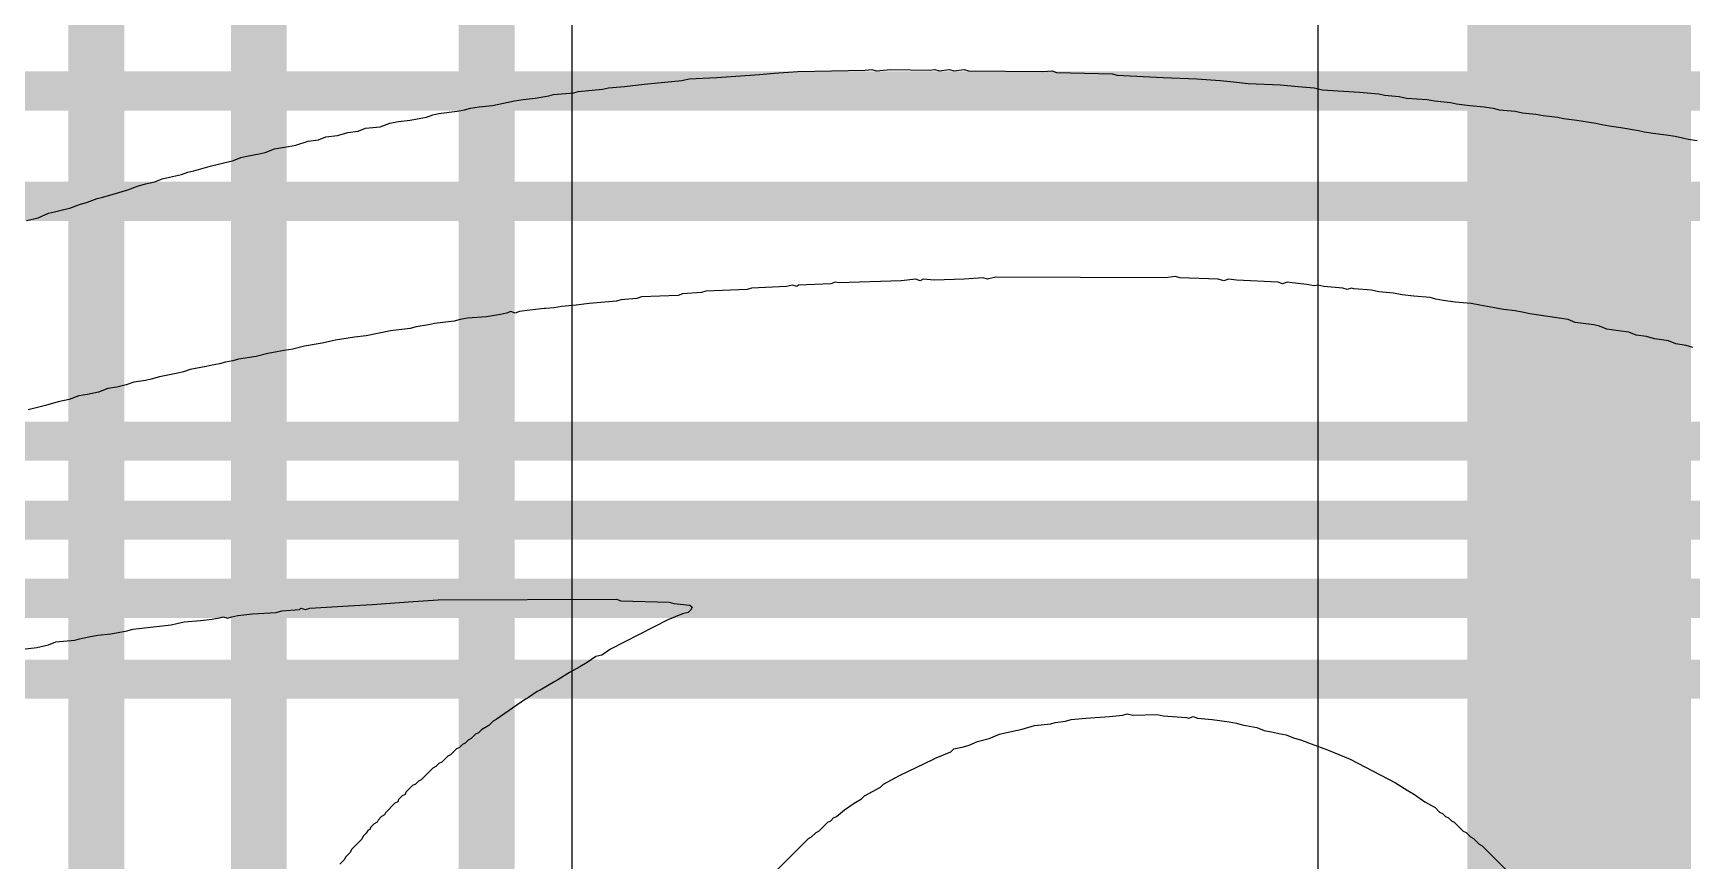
# Model space of a CAD drawing. Header units: inches. Extents: x 0 to 211, y 0 to 201.
# Drawn here: x 0.8653 to 1.1619, y 2.5437 to 2.6917 of the extents above; entities that cross this region are included whole.
import ezdxf

# ---------------------------------------------------------------- set-up
doc = ezdxf.new("R2010")
doc.units = ezdxf.units.IN
doc.header["$MEASUREMENT"] = 0
for name, color, linetype in [('Bottom Layer', 5, 'Continuous'), ('Layer 2', 76, 'Continuous'), ('Top Layer', 1, 'Continuous'), ('Top Overlay', 2, 'Continuous')]:
    doc.layers.add(name, color=color, linetype=linetype)

msp = doc.modelspace()

# ---------------------------------------------------------------- linework, layer by layer
at = {"layer": 'Bottom Layer'}
msp.add_line((0.96166, 2.36955), (0.96166, 2.93416), dxfattribs=at)
for points in [[(0.94637, 2.354, 0.01, 0.01, 0), (0.94637, 2.93416, 0.01, 0.01, 0)], [(0.8766, 0.6854, 0.01, 0.01, 0), (0.8766, 2.89202, 0.01, 0.01, 0)], [(0.90565, 0.58067, 0.01, 0.01, 0), (0.90565, 2.8715, 0.01, 0.01, 0)]]:
    msp.add_lwpolyline(points, format="xyseb", dxfattribs=at)
at = {"layer": 'Layer 2'}
msp.add_line((1.09499, 3.05502), (1.09499, 2.50521), dxfattribs=at)
msp.add_lwpolyline([(1.14173, 2.48074, 0.04, 0.04, 0), (1.14173, 3.03473, 0.04, 0.04, 0)], format="xyseb", dxfattribs=at)
at = {"layer": 'Top Layer'}
for points in [[(0.47649, 2.68135, 0.007, 0.007, 0), (1.70357, 2.68135, 0.007, 0.007, 0)], [(0.51059, 2.66162, 0.007, 0.007, 0), (1.70104, 2.66162, 0.007, 0.007, 0)], [(0.25031, 2.61875, 0.007, 0.007, 0), (1.67708, 2.61875, 0.007, 0.007, 0)], [(0.25031, 2.60463, 0.007, 0.007, 0), (1.66894, 2.60463, 0.007, 0.007, 0)], [(0.23664, 2.59063, 0.007, 0.007, 0), (1.63839, 2.59063, 0.007, 0.007, 0)], [(0.25031, 2.57619, 0.007, 0.007, 0), (1.63056, 2.57619, 0.007, 0.007, 0)]]:
    msp.add_lwpolyline(points, format="xyseb", dxfattribs=at)
at = {"layer": 'Top Overlay'}
for p, q in [((0.98756, 2.68375), (0.99517, 2.68427)), ((0.99517, 2.68427), (0.99779, 2.68453)), ((0.99779, 2.68453), (1.00199, 2.6848)), ((1.00199, 2.6848), (1.01405, 2.68506)), ((1.01405, 2.68506), (1.01524, 2.68519)), ((1.01524, 2.68519), (1.01602, 2.68493)), ((1.01602, 2.68493), (1.01865, 2.68519)), ((1.01865, 2.68519), (1.0256, 2.68506)), ((1.0256, 2.68506), (1.02652, 2.68519)), ((1.02652, 2.68519), (1.0273, 2.68493)), ((1.0273, 2.68493), (1.02914, 2.68519)), ((1.02914, 2.68519), (1.02993, 2.68493)), ((1.02993, 2.68493), (1.03176, 2.68519)), ((1.03176, 2.68519), (1.03255, 2.68493)), ((1.03255, 2.68493), (1.0458, 2.6848)), ((1.0458, 2.6848), (1.0475, 2.68493)), ((1.0475, 2.68493), (1.04829, 2.68467)), ((1.04829, 2.68467), (1.05826, 2.6844)), ((1.05826, 2.6844), (1.05905, 2.68414)), ((1.05905, 2.68414), (1.06731, 2.68375)), ((0.95831, 2.68073), (0.96198, 2.68099)), ((0.96198, 2.68099), (0.96277, 2.68126)), ((0.96277, 2.68126), (0.96709, 2.68165)), ((0.96709, 2.68165), (0.96814, 2.68191)), ((0.96814, 2.68191), (0.97103, 2.68217)), ((0.97103, 2.68217), (0.97457, 2.68257)), ((0.97457, 2.68257), (0.98126, 2.68322)), ((0.98126, 2.68322), (0.98257, 2.68349)), ((0.98257, 2.68349), (0.98756, 2.68375)), ((1.06731, 2.68375), (1.07334, 2.68349)), ((1.07334, 2.68349), (1.07754, 2.68322)), ((1.07754, 2.68322), (1.0799, 2.68296)), ((1.0799, 2.68296), (1.08253, 2.6827)), ((1.08253, 2.6827), (1.0883, 2.68244)), ((1.0883, 2.68244), (1.09145, 2.68217)), ((1.09145, 2.68217), (1.09433, 2.68191)), ((1.09433, 2.68191), (1.09578, 2.68152)), ((1.09578, 2.68152), (1.10247, 2.68112)), ((1.10247, 2.68112), (1.10588, 2.68086)), ((1.10588, 2.68086), (1.10692, 2.6806)), ((0.94112, 2.67771), (0.94243, 2.67798)), ((0.94243, 2.67798), (0.94348, 2.67824)), ((0.94348, 2.67824), (0.94506, 2.6785)), ((0.94506, 2.6785), (0.94742, 2.67876)), ((0.94742, 2.67876), (0.95135, 2.67955)), ((0.95135, 2.67955), (0.95293, 2.67981)), ((0.95293, 2.67981), (0.95503, 2.68007)), ((0.95503, 2.68007), (0.95752, 2.68047)), ((0.95752, 2.68047), (0.95831, 2.68073)), ((1.10692, 2.6806), (1.10955, 2.68034)), ((1.10955, 2.68034), (1.11086, 2.68007)), ((1.11086, 2.68007), (1.11453, 2.67981)), ((1.11453, 2.67981), (1.11584, 2.67955)), ((1.11584, 2.67955), (1.11873, 2.67929)), ((1.11873, 2.67929), (1.11978, 2.67903)), ((1.11978, 2.67903), (1.12214, 2.67876)), ((1.12214, 2.67876), (1.12476, 2.6785)), ((1.12476, 2.6785), (1.12634, 2.67824)), ((1.12634, 2.67824), (1.12739, 2.67798)), ((1.12739, 2.67798), (1.13027, 2.67771)), ((0.92473, 2.6747), (0.92735, 2.67496)), ((0.92735, 2.67496), (0.92905, 2.67561)), ((0.92905, 2.67561), (0.93063, 2.67588)), ((0.93063, 2.67588), (0.93273, 2.67614)), ((0.93273, 2.67614), (0.9343, 2.6764)), ((0.9343, 2.6764), (0.93561, 2.67666)), ((0.93561, 2.67666), (0.93679, 2.67706)), ((0.93679, 2.67706), (0.93784, 2.67732)), ((0.93784, 2.67732), (0.94112, 2.67771)), ((1.13027, 2.67771), (1.13159, 2.67745)), ((1.13159, 2.67745), (1.13395, 2.67719)), ((1.13395, 2.67719), (1.13526, 2.67693)), ((1.13526, 2.67693), (1.13788, 2.67666)), ((1.13788, 2.67666), (1.13893, 2.6764)), ((1.13893, 2.6764), (1.14129, 2.67614)), ((1.14129, 2.67614), (1.1447, 2.67561)), ((1.1447, 2.67561), (1.14575, 2.67535)), ((1.14575, 2.67535), (1.14706, 2.67509)), ((1.14706, 2.67509), (1.14916, 2.67483)), ((0.91226, 2.67168), (0.91449, 2.67234)), ((0.91449, 2.67234), (0.91633, 2.6726)), ((0.91633, 2.6726), (0.91764, 2.67312)), ((0.91764, 2.67312), (0.91974, 2.67338)), ((0.91974, 2.67338), (0.92053, 2.67365)), ((0.92053, 2.67365), (0.92158, 2.67391)), ((0.92158, 2.67391), (0.92341, 2.67417)), ((0.92341, 2.67417), (0.92473, 2.6747)), ((1.14916, 2.67483), (1.15231, 2.6743)), ((1.15231, 2.6743), (1.15336, 2.67404)), ((1.15336, 2.67404), (1.15493, 2.67378)), ((1.15493, 2.67378), (1.1573, 2.67352)), ((1.1573, 2.67352), (1.15887, 2.67325)), ((1.15887, 2.67325), (1.16018, 2.67299)), ((1.16018, 2.67299), (1.16123, 2.67273)), ((1.16123, 2.67273), (1.1628, 2.67247)), ((0.90111, 2.66893), (0.90243, 2.66945)), ((0.90243, 2.66945), (0.90348, 2.66971)), ((0.90348, 2.66971), (0.90571, 2.67011)), ((0.90571, 2.67011), (0.90676, 2.67037)), ((0.90676, 2.67037), (0.90846, 2.67102)), ((0.90846, 2.67102), (0.91095, 2.67142)), ((0.91095, 2.67142), (0.91226, 2.67168)), ((0.8897, 2.66591), (0.8918, 2.66643)), ((0.8918, 2.66643), (0.89298, 2.66683)), ((0.89298, 2.66683), (0.89403, 2.66709)), ((0.89403, 2.66709), (0.89692, 2.66788)), ((0.89692, 2.66788), (0.90111, 2.66893)), ((0.8796, 2.66289), (0.88223, 2.66368)), ((0.88223, 2.66368), (0.88393, 2.66433)), ((0.88393, 2.66433), (0.88537, 2.66473)), ((0.88537, 2.66473), (0.88708, 2.66512)), ((0.88708, 2.66512), (0.88839, 2.66565)), ((0.88839, 2.66565), (0.8897, 2.66591)), ((0.86911, 2.65974), (0.87081, 2.66014)), ((0.87081, 2.66014), (0.87186, 2.6604)), ((0.87186, 2.6604), (0.87357, 2.66105)), ((0.87357, 2.66105), (0.87501, 2.66145)), ((0.87501, 2.66145), (0.87672, 2.6621)), ((0.87672, 2.6621), (0.87777, 2.66237)), ((0.87777, 2.66237), (0.8796, 2.66289)), ((0.86412, 2.65817), (0.86622, 2.65869)), ((0.86622, 2.65869), (0.86806, 2.65948)), ((0.86806, 2.65948), (0.86911, 2.65974)), ((0.9848, 2.64531), (0.98139, 2.64505)), ((0.98559, 2.64558), (0.9848, 2.64531)), ((0.99294, 2.64584), (0.98559, 2.64558)), ((0.99372, 2.6461), (0.99294, 2.64584)), ((1.00002, 2.64636), (0.99372, 2.6461)), ((1.00107, 2.64663), (1.00002, 2.64636)), ((1.00186, 2.64636), (1.00107, 2.64663)), ((1.00212, 2.64663), (1.00186, 2.64636)), ((1.00789, 2.64689), (1.00212, 2.64663)), ((1.00868, 2.64715), (1.00789, 2.64689)), ((1.00933, 2.64702), (1.00868, 2.64715)), ((1.02048, 2.64741), (1.00933, 2.64702)), ((1.02311, 2.64768), (1.02048, 2.64741)), ((1.02389, 2.64741), (1.02311, 2.64768)), ((1.02442, 2.64768), (1.02389, 2.64741)), ((1.02638, 2.64754), (1.02442, 2.64768)), ((1.03176, 2.64768), (1.02638, 2.64754)), ((1.03517, 2.64794), (1.03176, 2.64768)), ((1.03596, 2.64768), (1.03517, 2.64794)), ((1.0374, 2.64807), (1.03596, 2.64768)), ((1.0677, 2.64794), (1.0374, 2.64807)), ((1.06954, 2.6482), (1.0677, 2.64794)), ((1.07033, 2.64794), (1.06954, 2.6482)), ((1.07715, 2.64768), (1.07033, 2.64794)), ((1.0782, 2.64741), (1.07715, 2.64768)), ((1.07899, 2.64768), (1.0782, 2.64741)), ((1.08043, 2.64754), (1.07899, 2.64768)), ((1.0879, 2.64715), (1.08043, 2.64754)), ((1.08869, 2.64689), (1.0879, 2.64715)), ((1.08948, 2.64715), (1.08869, 2.64689)), ((1.0904, 2.64702), (1.08948, 2.64715)), ((1.09302, 2.64676), (1.0904, 2.64702)), ((1.09433, 2.64649), (1.09302, 2.64676)), ((1.09499, 2.64663), (1.09433, 2.64649)), ((1.09604, 2.64636), (1.09499, 2.64663)), ((1.09945, 2.6461), (1.09604, 2.64636)), ((1.10024, 2.64584), (1.09945, 2.6461)), ((1.10102, 2.6461), (1.10024, 2.64584)), ((1.10142, 2.64597), (1.10102, 2.6461)), ((1.10456, 2.64571), (1.10142, 2.64597)), ((1.10588, 2.64545), (1.10456, 2.64571)), ((1.1085, 2.64518), (1.10588, 2.64545)), ((0.95673, 2.64243), (0.95411, 2.64217)), ((0.95699, 2.64243), (0.95673, 2.64243)), ((0.95844, 2.64256), (0.95699, 2.64243)), ((0.95975, 2.64282), (0.95844, 2.64256)), ((0.96237, 2.64308), (0.95975, 2.64282)), ((0.96473, 2.64335), (0.96237, 2.64308)), ((0.96959, 2.64374), (0.96473, 2.64335)), ((0.97037, 2.644), (0.96959, 2.64374)), ((0.97326, 2.64426), (0.97037, 2.644)), ((0.97405, 2.64453), (0.97326, 2.64426)), ((0.98061, 2.64479), (0.97405, 2.64453)), ((0.98139, 2.64505), (0.98061, 2.64479)), ((1.11007, 2.64492), (1.1085, 2.64518)), ((1.11217, 2.64466), (1.11007, 2.64492)), ((1.11506, 2.6444), (1.11217, 2.64466)), ((1.11611, 2.64413), (1.11506, 2.6444)), ((1.11742, 2.64387), (1.11611, 2.64413)), ((1.11952, 2.64361), (1.11742, 2.64387)), ((1.1224, 2.64335), (1.11952, 2.64361)), ((1.12398, 2.64308), (1.1224, 2.64335)), ((1.1266, 2.64256), (1.12398, 2.64308)), ((1.12817, 2.6423), (1.1266, 2.64256)), ((1.13027, 2.64203), (1.12817, 2.6423)), ((0.93601, 2.63954), (0.93378, 2.63915)), ((0.93706, 2.6398), (0.93601, 2.63954)), ((0.9406, 2.6402), (0.93706, 2.6398)), ((0.94165, 2.64046), (0.9406, 2.6402)), ((0.94296, 2.64072), (0.94165, 2.64046)), ((0.94637, 2.64099), (0.94296, 2.64072)), ((0.94886, 2.64138), (0.94637, 2.64099)), ((0.94991, 2.64164), (0.94886, 2.64138)), ((0.9507, 2.6419), (0.94991, 2.64164)), ((0.95149, 2.64164), (0.9507, 2.6419)), ((0.95227, 2.6419), (0.95149, 2.64164)), ((0.95411, 2.64217), (0.95227, 2.6419)), ((1.13185, 2.64177), (1.13027, 2.64203)), ((1.1329, 2.64151), (1.13185, 2.64177)), ((1.13814, 2.64072), (1.1329, 2.64151)), ((1.13972, 2.64046), (1.13814, 2.64072)), ((1.14103, 2.63994), (1.13972, 2.64046)), ((1.14431, 2.63954), (1.14103, 2.63994)), ((1.14536, 2.63928), (1.14431, 2.63954)), ((0.9183, 2.63653), (0.91699, 2.63626)), ((0.91935, 2.63679), (0.9183, 2.63653)), ((0.92276, 2.63731), (0.91935, 2.63679)), ((0.92486, 2.63757), (0.92276, 2.63731)), ((0.92919, 2.63849), (0.92486, 2.63757)), ((0.93273, 2.63889), (0.92919, 2.63849)), ((0.93378, 2.63915), (0.93273, 2.63889)), ((1.14667, 2.63876), (1.14536, 2.63928)), ((1.14877, 2.63849), (1.14667, 2.63876)), ((1.15061, 2.63823), (1.14877, 2.63849)), ((1.15192, 2.63771), (1.15061, 2.63823)), ((1.15375, 2.63744), (1.15192, 2.63771)), ((1.1552, 2.63705), (1.15375, 2.63744)), ((1.15769, 2.63666), (1.1552, 2.63705)), ((1.159, 2.63613), (1.15769, 2.63666)), ((0.90518, 2.6339), (0.90203, 2.63338)), ((0.90728, 2.63443), (0.90518, 2.6339)), ((0.90885, 2.63469), (0.90728, 2.63443)), ((0.91017, 2.63495), (0.90885, 2.63469)), ((0.91174, 2.63521), (0.91017, 2.63495)), ((0.91384, 2.63574), (0.91174, 2.63521)), ((0.91699, 2.63626), (0.91384, 2.63574)), ((1.16084, 2.63587), (1.159, 2.63613)), ((1.16202, 2.63548), (1.16084, 2.63587)), ((0.89115, 2.63088), (0.88787, 2.63023)), ((0.89219, 2.63115), (0.89115, 2.63088)), ((0.89338, 2.63154), (0.89219, 2.63115)), ((0.89626, 2.63207), (0.89338, 2.63154)), ((0.89731, 2.63233), (0.89626, 2.63207)), ((0.89862, 2.63259), (0.89731, 2.63233)), ((0.89967, 2.63285), (0.89862, 2.63259)), ((0.90098, 2.63311), (0.89967, 2.63285)), ((0.90203, 2.63338), (0.90098, 2.63311)), ((0.87698, 2.62747), (0.87501, 2.62708)), ((0.87868, 2.62813), (0.87698, 2.62747)), ((0.88026, 2.62839), (0.87868, 2.62813)), ((0.88196, 2.62879), (0.88026, 2.62839)), ((0.88328, 2.62931), (0.88196, 2.62879)), ((0.88537, 2.62957), (0.88328, 2.62931)), ((0.88642, 2.62984), (0.88537, 2.62957)), ((0.88787, 2.63023), (0.88642, 2.62984)), ((0.86753, 2.62511), (0.86439, 2.62433)), ((0.86976, 2.62577), (0.86753, 2.62511)), ((0.87173, 2.62616), (0.86976, 2.62577)), ((0.87344, 2.62682), (0.87173, 2.62616)), ((0.87501, 2.62708), (0.87344, 2.62682)), ((0.91476, 2.58891), (0.92171, 2.5893)), ((0.92171, 2.5893), (0.92591, 2.58957)), ((0.92591, 2.58957), (0.93325, 2.59009)), ((0.93325, 2.59009), (0.93771, 2.59035)), ((0.93771, 2.59035), (0.96959, 2.59048)), ((0.96959, 2.59048), (0.97037, 2.59022)), ((0.97037, 2.59022), (0.97903, 2.58996)), ((0.97903, 2.58996), (0.97982, 2.5897)), ((0.97982, 2.5897), (0.9827, 2.58943)), ((0.9827, 2.58943), (0.9831, 2.58904)), ((0.9831, 2.58904), (0.98284, 2.58852)), ((0.88997, 2.58589), (0.89101, 2.58615)), ((0.89101, 2.58615), (0.89233, 2.58642)), ((0.89233, 2.58642), (0.89521, 2.58668)), ((0.89521, 2.58668), (0.89731, 2.58694)), ((0.89731, 2.58694), (0.89888, 2.5872)), ((0.89888, 2.5872), (0.89928, 2.58734)), ((0.89928, 2.58734), (0.90007, 2.58707)), ((0.90007, 2.58707), (0.90085, 2.58734)), ((0.90085, 2.58734), (0.9019, 2.5876)), ((0.9019, 2.5876), (0.90453, 2.58786)), ((0.90453, 2.58786), (0.90872, 2.58812)), ((0.90872, 2.58812), (0.90977, 2.58838)), ((0.90977, 2.58838), (0.91292, 2.58865)), ((0.91292, 2.58865), (0.91318, 2.58891)), ((0.91318, 2.58891), (0.91397, 2.58865)), ((0.91397, 2.58865), (0.91476, 2.58891)), ((0.97877, 2.58681), (0.96854, 2.58156)), ((0.98139, 2.58786), (0.97877, 2.58681)), ((0.98244, 2.58812), (0.98139, 2.58786)), ((0.98284, 2.58852), (0.98244, 2.58812)), ((0.86937, 2.58288), (0.87278, 2.58314)), ((0.87278, 2.58314), (0.87357, 2.5834)), ((0.87357, 2.5834), (0.87527, 2.58379)), ((0.87527, 2.58379), (0.87685, 2.58406)), ((0.87685, 2.58406), (0.87921, 2.58432)), ((0.87921, 2.58432), (0.88078, 2.58458)), ((0.88078, 2.58458), (0.88209, 2.58484)), ((0.88209, 2.58484), (0.88314, 2.58511)), ((0.88314, 2.58511), (0.88734, 2.58563)), ((0.88734, 2.58563), (0.88997, 2.58589)), ((0.86242, 2.58143), (0.86596, 2.58183)), ((0.86596, 2.58183), (0.86806, 2.58235)), ((0.86806, 2.58235), (0.86937, 2.58288)), ((0.96591, 2.58025), (0.96434, 2.5792)), ((0.96696, 2.58051), (0.96591, 2.58025)), ((0.96854, 2.58156), (0.96696, 2.58051)), ((0.96119, 2.57737), (0.95909, 2.57605)), ((0.96303, 2.57842), (0.96119, 2.57737)), ((0.96434, 2.5792), (0.96303, 2.57842)), ((0.95594, 2.57422), (0.95542, 2.57396)), ((0.95857, 2.57579), (0.95594, 2.57422)), ((0.95909, 2.57605), (0.95857, 2.57579)), ((0.95332, 2.57264), (0.94807, 2.56897)), ((0.95385, 2.57291), (0.95332, 2.57264)), ((0.95542, 2.57396), (0.95385, 2.57291)), ((0.94755, 2.56871), (0.94676, 2.56792)), ((0.94807, 2.56897), (0.94755, 2.56871)), ((1.04436, 2.56792), (1.04724, 2.56818)), ((1.04724, 2.56818), (1.04803, 2.56845)), ((1.04803, 2.56845), (1.04986, 2.56871)), ((1.04986, 2.56871), (1.05091, 2.56897)), ((1.05091, 2.56897), (1.05354, 2.56923)), ((1.05354, 2.56923), (1.05774, 2.5695)), ((1.05774, 2.5695), (1.0601, 2.56976)), ((1.0601, 2.56976), (1.06088, 2.57002)), ((1.06088, 2.57002), (1.06193, 2.56976)), ((1.06193, 2.56976), (1.06626, 2.56989)), ((1.06626, 2.56989), (1.06731, 2.56963)), ((1.06731, 2.56963), (1.07151, 2.56936)), ((1.07151, 2.56936), (1.0719, 2.56923)), ((1.0719, 2.56923), (1.07269, 2.5695)), ((1.07269, 2.5695), (1.07348, 2.56923)), ((1.07348, 2.56923), (1.0761, 2.56897)), ((1.0761, 2.56897), (1.07912, 2.56858)), ((1.07912, 2.56858), (1.08043, 2.56832)), ((1.08043, 2.56832), (1.08148, 2.56805)), ((0.94309, 2.5653), (0.94257, 2.56477)), ((0.94361, 2.56556), (0.94309, 2.5653)), ((0.9444, 2.56635), (0.94361, 2.56556)), ((0.94493, 2.56661), (0.9444, 2.56635)), ((0.94545, 2.56713), (0.94493, 2.56661)), ((0.94676, 2.56792), (0.94545, 2.56713)), ((1.03412, 2.56504), (1.03622, 2.56556)), ((1.03622, 2.56556), (1.03806, 2.56635)), ((1.03806, 2.56635), (1.03911, 2.56661)), ((1.03911, 2.56661), (1.04213, 2.56727)), ((1.04213, 2.56727), (1.04436, 2.56792)), ((1.08148, 2.56805), (1.0841, 2.56753)), ((1.0841, 2.56753), (1.08541, 2.567)), ((1.08541, 2.567), (1.08699, 2.56674)), ((1.08699, 2.56674), (1.08804, 2.56648)), ((1.08804, 2.56648), (1.08935, 2.56622)), ((1.08935, 2.56622), (1.09066, 2.56569)), ((1.09066, 2.56569), (1.0921, 2.5653)), ((1.0921, 2.5653), (1.09381, 2.56464)), ((0.93942, 2.56241), (0.93837, 2.56136)), ((0.93994, 2.56268), (0.93942, 2.56241)), ((0.94099, 2.56372), (0.93994, 2.56268)), ((0.94152, 2.56399), (0.94099, 2.56372)), ((0.94204, 2.56451), (0.94152, 2.56399)), ((0.94257, 2.56477), (0.94204, 2.56451)), ((1.02678, 2.56215), (1.0294, 2.5632)), ((1.0294, 2.5632), (1.02993, 2.56372)), ((1.02993, 2.56372), (1.03163, 2.56412)), ((1.03163, 2.56412), (1.03268, 2.56438)), ((1.03268, 2.56438), (1.03412, 2.56504)), ((1.09381, 2.56464), (1.09669, 2.56359)), ((1.09669, 2.56359), (1.10076, 2.56189)), ((0.93679, 2.56031), (0.93469, 2.55822)), ((0.93732, 2.56058), (0.93679, 2.56031)), ((0.93784, 2.5611), (0.93732, 2.56058)), ((0.93837, 2.56136), (0.93784, 2.5611)), ((1.02022, 2.559), (1.02625, 2.56189)), ((1.02625, 2.56189), (1.02678, 2.56215)), ((1.10076, 2.56189), (1.10889, 2.55769)), ((0.93312, 2.55717), (0.93194, 2.55599)), ((0.93365, 2.55743), (0.93312, 2.55717)), ((0.93417, 2.55795), (0.93365, 2.55743)), ((0.93469, 2.55822), (0.93417, 2.55795)), ((1.01392, 2.55533), (1.01681, 2.5569)), ((1.01681, 2.5569), (1.01733, 2.55743)), ((1.01733, 2.55743), (1.02022, 2.559)), ((1.10889, 2.55769), (1.11099, 2.55638)), ((1.11099, 2.55638), (1.1123, 2.55559)), ((0.92997, 2.55402), (0.92827, 2.55231)), ((0.9305, 2.55428), (0.92997, 2.55402)), ((0.93063, 2.55467), (0.9305, 2.55428)), ((0.93128, 2.55533), (0.93063, 2.55467)), ((0.93181, 2.55559), (0.93128, 2.55533)), ((0.93194, 2.55599), (0.93181, 2.55559)), ((1.01038, 2.55284), (1.01209, 2.55402)), ((1.01209, 2.55402), (1.0134, 2.5548)), ((1.0134, 2.5548), (1.01392, 2.55533)), ((1.1123, 2.55559), (1.11414, 2.55428)), ((1.11414, 2.55428), (1.11598, 2.55323)), ((0.92682, 2.55061), (0.9263, 2.55034)), ((0.92696, 2.551), (0.92682, 2.55061)), ((0.92761, 2.55166), (0.92696, 2.551)), ((0.92814, 2.55192), (0.92761, 2.55166)), ((0.92827, 2.55231), (0.92814, 2.55192)), ((1.00579, 2.54903), (1.00736, 2.55061)), ((1.00736, 2.55061), (1.00789, 2.55087)), ((1.00789, 2.55087), (1.00841, 2.55139)), ((1.00841, 2.55139), (1.00894, 2.55166)), ((1.00894, 2.55166), (1.01038, 2.55284)), ((1.11598, 2.55323), (1.11676, 2.55244)), ((1.11676, 2.55244), (1.11729, 2.55218)), ((1.11729, 2.55218), (1.11781, 2.55166)), ((1.11781, 2.55166), (1.11834, 2.55139)), ((1.11834, 2.55139), (1.11886, 2.55087)), ((1.11886, 2.55087), (1.11939, 2.55061)), ((1.11939, 2.55061), (1.12096, 2.54903)), ((0.92407, 2.54759), (0.92223, 2.54575)), ((0.92433, 2.54811), (0.92407, 2.54759)), ((0.92486, 2.54864), (0.92433, 2.54811)), ((0.92512, 2.54916), (0.92486, 2.54864)), ((0.92551, 2.5493), (0.92512, 2.54916)), ((0.92564, 2.54969), (0.92551, 2.5493)), ((0.9263, 2.55034), (0.92564, 2.54969)), ((0.99674, 2.54051), (1.00395, 2.54772)), ((1.00395, 2.54772), (1.00448, 2.54798)), ((1.00448, 2.54798), (1.00527, 2.54877)), ((1.00527, 2.54877), (1.00579, 2.54903)), ((1.12096, 2.54903), (1.12149, 2.54877)), ((1.12149, 2.54877), (1.12227, 2.54798)), ((1.12227, 2.54798), (1.1228, 2.54772)), ((1.1228, 2.54772), (1.12385, 2.54667)), ((0.92118, 2.54444), (0.92092, 2.54392)), ((0.92197, 2.54523), (0.92118, 2.54444)), ((0.92223, 2.54575), (0.92197, 2.54523)), ((1.12385, 2.54667), (1.12437, 2.54641)), ((1.12437, 2.54641), (1.12896, 2.54182)), ((0.92092, 2.54392), (0.92013, 2.54313))]:
    msp.add_line(p, q, dxfattribs=at)

doc.saveas('drawing.dxf')
